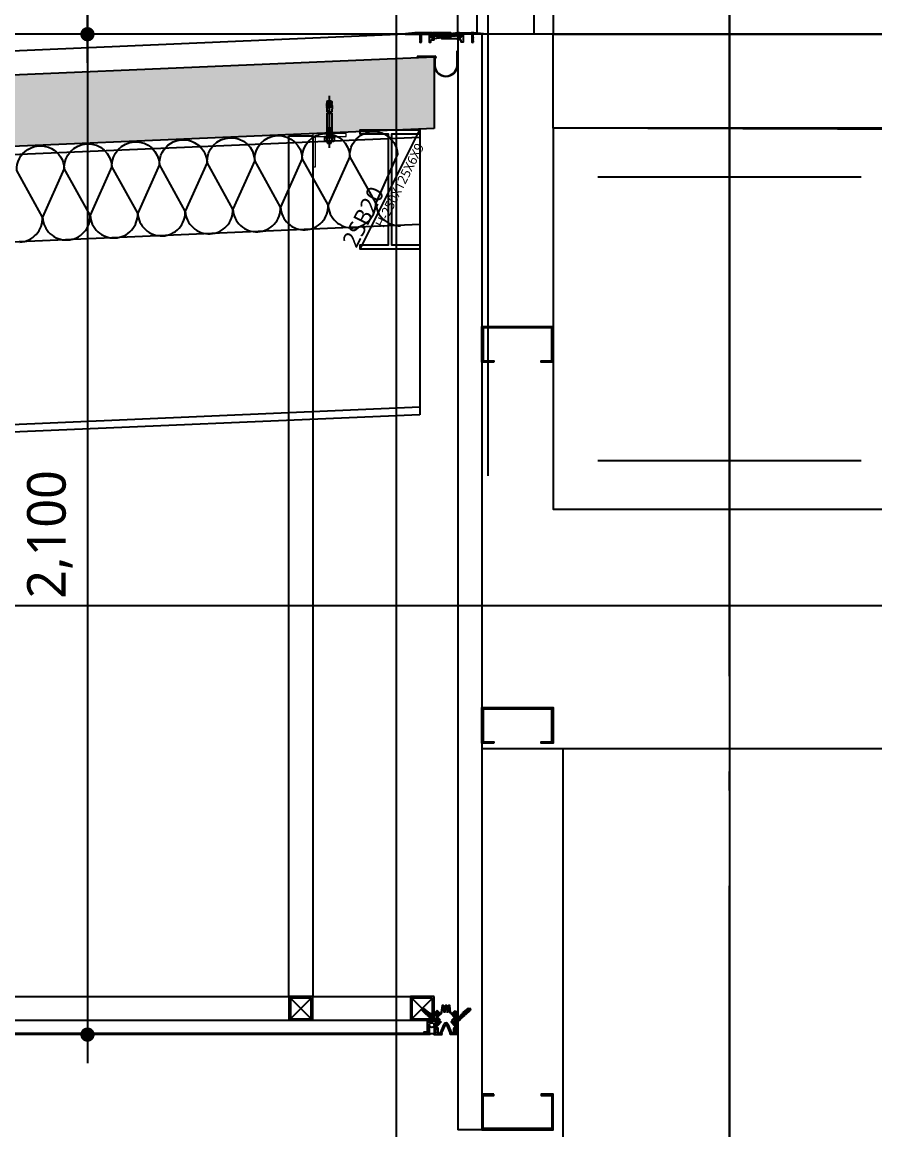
# Model space of a CAD drawing. Header units: millimetres. Extents: x 0 to 672800, y 0 to 118800.
# Drawn here: x 279965 to 281755, y 76395 to 78720 of the extents above; entities that cross this region are included whole.
import ezdxf
from ezdxf.enums import TextEntityAlignment as Align
from ezdxf.xclip import XClip

# ---------------------------------------------------------------- set-up
doc = ezdxf.new("R2010")
doc.units = ezdxf.units.MM
doc.header["$LTSCALE"] = 200
doc.header["$XCLIPFRAME"] = 0
doc.linetypes.add('CEN-GAUN', pattern=[32.2, 30, -1, 0.2, -1])
doc.linetypes.add('CENTER', pattern=[50.8, 31.75, -6.35, 6.35, -6.35])
doc.layers.get('DEFPOINTS').update_dxf_attribs({"color": 137})
for name, color, linetype in [('0-S-col', 4, 'Continuous'), ('09GIRDER', 2, 'Continuous'), ('0EJ', 7, 'Continuous'), ('A-1', 1, 'Continuous'), ('A-30', 30, 'Continuous'), ('A-8', 8, 'Continuous'), ('A-CON', 2, 'Continuous'), ('A-DOOR-SILL', 8, 'Continuous'), ('A-FLOR-STUD', 9, 'Continuous'), ('A-KERAION', 8, 'Continuous'), ('A-SCREW', 8, 'Continuous'), ('A_FIN_EXT', 6, 'Continuous'), ('A_ME_B&N', 6, 'Continuous'), ('A_ME_PI', 1, 'Continuous'), ('CEN', 1, 'CEN-GAUN'), ('DOOR', 6, 'Continuous'), ('ELE-6', 6, 'Continuous'), ('ELE-8', 8, 'Continuous'), ('HAT-253', 253, 'Continuous'), ('HAT-254', 254, 'Continuous'), ('HAT-INS', 252, 'Continuous'), ('S-253', 252, 'Continuous'), ('S-CON', 2, 'Continuous'), ('세트앙카 9.35 L75', 8, 'Continuous'), ('입면선', 9, 'Continuous'), ('중심선', 1, 'CENTER')]:
    doc.layers.add(name, color=color, linetype=linetype)
doc.layers.add('A-STL3', color=4, linetype='Continuous', lineweight=0)
doc.layers.add('check', color=61, linetype='Continuous', plot=False)
doc.styles.add('$0$스타일1', font='malgun.ttf')
doc.styles.add('스타일1', font='malgun.ttf')
doc.dimstyles.new('CJA', dxfattribs={"dimscale": 300, "dimtxt": 2.7, "dimasz": 1, "dimexe": 2, "dimexo": 3, "dimgap": 1, "dimtad": 1, "dimdec": 0, "dimzin": 1, "dimdsep": 46, "dimlunit": 6, "dimtxsty": '$0$스타일1', "dimblk": 'CJDOT', "dimcen": 0.09, "dimdle": 1, "dimclrd": 256, "dimclre": 256, "dimclrt": 3, "dimadec": 0, "dimazin": 0, "dimtfac": 1, "dimtdec": 0, "dimtix": 1, "dimtmove": 2, "dimatfit": 3, "dimldrblk": 'CJDOT', "dimfxl": 1, "dimtolj": 1, "dimtzin": 1, "dimarcsym": 0})

# ---------------------------------------------------------------- blocks, each defined once
blk = doc.blocks.new('*U327')
at = {"layer": 'HAT-INS'}
for points in [[(135.5, 0, 0.414214), (135.75, 0.25), (135.5, 0.75, -1), (136, 0.75), (135.75, 0.25, 0.414214), (136, 0)], [(136, 0, 0.414214), (136.25, 0.25), (136, 0.75, -1), (136.5, 0.75), (136.25, 0.25, 0.414214), (136.5, 0)], [(136.5, 0, 0.414214), (136.75, 0.25), (136.5, 0.75, -1), (137, 0.75), (136.75, 0.25, 0.414214), (137, 0)], [(137, 0, 0.414214), (137.25, 0.25), (137, 0.75, -1), (137.5, 0.75), (137.25, 0.25, 0.414214), (137.5, 0)], [(137.5, 0, 0.414214), (137.75, 0.25), (137.5, 0.75, -1), (138, 0.75), (137.75, 0.25, 0.414214), (138, 0)], [(138, 0, 0.414214), (138.25, 0.25), (138, 0.75, -1), (138.5, 0.75), (138.25, 0.25, 0.414214), (138.5, 0)], [(138.5, 0, 0.414214), (138.75, 0.25), (138.5, 0.75, -1), (139, 0.75), (138.75, 0.25, 0.414214), (139, 0)], [(139, 0, 0.414214), (139.25, 0.25), (139, 0.75, -1), (139.5, 0.75), (139.25, 0.25, 0.414214), (139.5, 0)]]:
    blk.add_lwpolyline(points, format="xyb", dxfattribs=at)
blk = doc.blocks.new('xr-sec$0$xr-plan$0$feef')
at = {"color": 5, "linetype": 'Continuous'}
for p, q in [((13373, 19647.3), (13370.8, 19644.8)), ((13370.8, 19643.9), (13370.9, 19643.7)), ((13371.9, 19643.7), (13374.2, 19646.2)), ((13374, 19647.3), (13374.2, 19647.1))]:
    blk.add_line(p, q, dxfattribs=at)
at = {"color": 5}
for p, q in [((13372, 19651.2), (13371.9, 19651.1)), ((13379.3, 19643.6), (13372, 19651.2)), ((13375.5, 19645.6), (13378.1, 19643))]:
    blk.add_line(p, q, dxfattribs=at)
at = {"color": 5, "linetype": 'Continuous'}
blk.add_lwpolyline([(13371.9, 19651.1), (13370.8, 19650), (13372.3, 19648.6), (13371.3, 19647.5), (13370.4, 19647.5), (13370.4, 19646.6), (13369.4, 19646.5), (13369.4, 19642.4), (13373.5, 19642.5), (13373.5, 19643.5), (13374.5, 19643.5), (13374.5, 19644.5), (13375.5, 19645.6)], dxfattribs=at)
for centre, start, end in [((13371.3, 19644.3), 138.7927, 221.1696), ((13371.4, 19644.2), 221.1696, 317.0702), ((13373.5, 19646.8), 42.3844, 138.7927), ((13373.7, 19646.6), 317.0702, 42.3844)]:
    blk.add_arc(centre, 0.669, start, end, dxfattribs=at)
blk = doc.blocks.new('xr-sec$0$xr-plan$0$fejkofe')
at = {"color": 5, "linetype": 'Continuous'}
for p, q in [((13408.8, 19637.6), (13411.2, 19622.2)), ((13409.7, 19638), (13412.2, 19622.2)), ((13412.7, 19622.2), (13414.7, 19636.7)), ((13413.6, 19622.2), (13415.7, 19636.7)), ((13418.5, 19622.3), (13416.1, 19636.7)), ((13419.4, 19622.2), (13417.1, 19636.7)), ((13419.9, 19622.2), (13421.9, 19636.7)), ((13420.8, 19622.3), (13422.9, 19636.8)), ((13425.7, 19622.4), (13423.4, 19636.8)), ((13426.7, 19622.3), (13424.3, 19636.7)), ((13429.3, 19638.2), (13427.1, 19622.3)), ((13430.2, 19637.7), (13428.1, 19622.4))]:
    blk.add_line(p, q, dxfattribs=at)
for centre, radius, start, end in [((13415.9, 19636.5), 1.2, 90.6269, 171.8875), ((13415.9, 19636.7), 0.234, 90.9772, 171.8875), ((13415.9, 19636.5), 1.2, 9.1679, 90.4285), ((13415.9, 19636.7), 0.234, 9.1679, 90.0782), ((13423.1, 19636.6), 1.2, 90.6269, 171.8875), ((13423.1, 19636.8), 0.234, 90.9772, 171.8875), ((13423.1, 19636.6), 1.2, 9.1679, 90.4285), ((13423.1, 19636.8), 0.234, 9.1679, 90.0782), ((13412.4, 19622.4), 1.2, 188.8671, 351.8875), ((13412.4, 19622.2), 0.234, 188.8671, 351.8875), ((13419.7, 19622.5), 1.2, 188.8671, 351.8875), ((13419.7, 19622.3), 0.234, 188.8671, 351.8875), ((13426.9, 19622.5), 1.2, 189.1679, 352.1883), ((13426.9, 19622.3), 0.234, 189.1679, 352.1883)]:
    blk.add_arc(centre, radius, start, end, dxfattribs=at)
blk = doc.blocks.new('xr-sec$0$xr-plan$0$SSSS')
at = {"color": 5}
for p, q in [((9234.1, 17007.6), (9233.4, 17008.4)), ((9234.1, 17007.6), (9234.7, 17006.4)), ((9234.7, 17009), (9235.4, 17008.2)), ((9235.4, 17008.2), (9235.5, 17006.8)), ((9253.6, 17008.4), (9253.2, 17007)), ((9254.4, 17009.2), (9253.6, 17008.4)), ((9254.9, 17007.8), (9254, 17006.6)), ((9255.6, 17008.5), (9254.9, 17007.8))]:
    blk.add_line(p, q, dxfattribs=at)
for name, p, xscale, yscale, zscale in [('xr-sec$0$xr-plan$0$feef', (-4111.2, -2585.5), 0.9974999999999454, 0.9974999999999454, 0.9974999999999454), ('xr-sec$0$xr-plan$0$fejkofe', (-2899.4, -764.2), 0.904931999999917, 0.904931999999917, 0.904931999999917)]:
    blk.add_blockref(name, p, dxfattribs=dict(at, xscale=xscale, yscale=yscale, zscale=zscale))
at = {"color": 5, "xscale": -0.9974999999999454, "yscale": 0.9974999999999454, "zscale": 0.9974999999999454, "rotation": 359.9999999999844}
blk.add_blockref('xr-sec$0$xr-plan$0$feef', (22600.3, -2585.3), dxfattribs=at)
blk = doc.blocks.new('xr-sec$0$xr-plan$0$sf al50')
at = {"color": 4, "linetype": 'Continuous'}
for p, q in [((13507.8, 20124.8), (13507.8, 20123.3)), ((13510.1, 20124.8), (13507.8, 20124.8)), ((13507.8, 20123.3), (13508.5, 20123.3)), ((13508.5, 20123.3), (13508.5, 20119.5)), ((13508.5, 20119.5), (13508.9, 20119.1)), ((13508.9, 20119.1), (13508.5, 20118.7)), ((13508.5, 20118.7), (13508.5, 20115.7)), ((13510.6, 20122.8), (13510.1, 20124.8)), ((13510.1, 20122.8), (13510.6, 20122.8)), ((13510.1, 20115.7), (13510.1, 20122.8)), ((13514.7, 20124.8), (13514.2, 20122.8)), ((13514.2, 20122.8), (13514.7, 20122.8)), ((13517, 20124.8), (13514.7, 20124.8)), ((13514.7, 20122.8), (13514.7, 20115.7)), ((13516.3, 20123.3), (13517, 20123.3)), ((13516.3, 20108.9), (13516.3, 20123.3)), ((13517, 20123.3), (13517, 20124.8)), ((13508.7, 20102.5), (13503.9, 20097.7)), ((13503.9, 20097.7), (13510.8, 20090.9)), ((13506.7, 20098.3), (13514, 20105.7)), ((13512.5, 20091.4), (13506.7, 20097.2)), ((13509.3, 20102.5), (13508.7, 20102.5)), ((13514.5, 20108.3), (13509.3, 20103.1)), ((13509.3, 20103.1), (13509.3, 20102.5)), ((13510.8, 20090.9), (13509.5, 20089.6)), ((13512.4, 20111.8), (13513.9, 20111.8)), ((13514.7, 20111), (13514.7, 20108.9)), ((13515.2, 20105.7), (13517, 20105.7)), ((13517, 20108.9), (13516.3, 20108.9)), ((13517, 20105.7), (13517, 20108.9)), ((13505, 20085.1), (13503.9, 20084)), ((13503.9, 20084), (13510.9, 20077)), ((13506.7, 20084.5), (13506.1, 20085.1)), ((13506.7, 20083.4), (13506.7, 20084.5)), ((13507.8, 20083.4), (13506.7, 20083.4)), ((13507.8, 20082.3), (13507.8, 20083.4)), ((13510.9, 20079.2), (13507.8, 20082.3)), ((13509.5, 20088.5), (13510.1, 20087.9)), ((13510.1, 20087.9), (13511.2, 20087.9)), ((13515.4, 20083.7), (13510.9, 20079.2)), ((13510.9, 20077), (13515.8, 20081.9)), ((13511.2, 20087.9), (13511.2, 20086.8)), ((13511.2, 20086.8), (13512.3, 20086.8)), ((13512.3, 20090.1), (13512.5, 20090.3)), ((13512.3, 20086.8), (13515.4, 20083.7))]:
    blk.add_line(p, q, dxfattribs=at)
at = {"color": 4}
for p, q in [((13517, 20084.4), (13512.3, 20089)), ((13517, 20082.1), (13516.4, 20082.1)), ((13517, 20084.4), (13517, 20082.1))]:
    blk.add_line(p, q, dxfattribs=at)
at = {"color": 4, "linetype": 'Continuous'}
for centre, radius, start, end in [((13512.4, 20115.7), 3.91, 180, 270), ((13512.4, 20115.7), 2.33, 180, 360), ((13507.2, 20097.7), 0.79, 135, 225), ((13511.9, 20090.9), 0.79, 315, 45), ((13513.9, 20111), 0.79, 360, 90), ((13514.6, 20105.1), 0.79, 45.1423, 135), ((13513.9, 20108.9), 0.79, 315, 360), ((13505.6, 20084.5), 0.79, 45, 135), ((13510.1, 20089), 0.79, 135, 225), ((13512.9, 20089.6), 0.79, 135, 225), ((13516.4, 20081.3), 0.79, 90, 135)]:
    blk.add_arc(centre, radius, start, end, dxfattribs=at)
blk = doc.blocks.new('xr-sec$0$xr-plan$0$SADFE')
at = {"color": 6}
for p, q in [((9613.1, 14992.4), (9613.8, 15006.7)), ((9613.1, 14992.4), (9613.8, 15006.7)), ((9613.8, 15006.7), (9616.8, 15008.7)), ((9613.8, 15006.7), (9616.8, 15008.7)), ((9619.8, 15006.7), (9613.8, 15006.7)), ((9619.8, 15006.7), (9613.8, 15006.7)), ((9614.2, 14995), (9616.8, 15001.7)), ((9614.2, 14995), (9616.8, 15001.7)), ((9616.8, 15009.7), (9616.8, 14958.7)), ((9616.8, 15008.7), (9619.8, 15006.7)), ((9616.8, 15008.7), (9619.8, 15006.7)), ((9616.8, 15001.7), (9619.4, 14995)), ((9616.8, 15001.7), (9619.4, 14995)), ((9620.4, 14992.4), (9619.8, 15006.7)), ((9620.4, 14992.4), (9619.8, 15006.7)), ((9613.9, 14992.4), (9613.1, 14992.4)), ((9613.9, 14992.4), (9613.1, 14992.4)), ((9613.1, 14990.4), (9614.1, 14990.5)), ((9613.1, 14990.4), (9614.1, 14990.5)), ((9613.1, 14988.4), (9613.1, 14990.4)), ((9613.1, 14988.4), (9613.1, 14990.4)), ((9614.2, 14988.4), (9613.1, 14988.4)), ((9614.2, 14988.4), (9613.1, 14988.4)), ((9614.2, 14988.4), (9613.1, 14988.4)), ((9614.2, 14988.4), (9613.1, 14988.4)), ((9613.5, 14986.4), (9614.3, 14986.5)), ((9613.5, 14986.4), (9614.3, 14986.5)), ((9613.5, 14984.4), (9613.5, 14986.4)), ((9613.5, 14984.4), (9613.5, 14986.4)), ((9614.5, 14984.4), (9613.5, 14984.4)), ((9614.5, 14984.4), (9613.5, 14984.4)), ((9613.8, 14982.4), (9614.6, 14982.6)), ((9613.8, 14982.4), (9614.6, 14982.6)), ((9613.8, 14980.4), (9613.8, 14982.4)), ((9613.8, 14980.4), (9613.8, 14982.4)), ((9614.7, 14980.4), (9613.8, 14980.4)), ((9614.7, 14980.4), (9613.8, 14980.4)), ((9614.7, 14980.4), (9613.8, 14980.4)), ((9614.7, 14980.4), (9613.8, 14980.4)), ((9614.7, 14980.4), (9613.8, 14980.4)), ((9614.7, 14980.4), (9613.8, 14980.4)), ((9613.8, 14979), (9614.8, 14979.3)), ((9613.8, 14979), (9614.8, 14979.3)), ((9613.8, 14979), (9613.8, 14963.4)), ((9613.8, 14979), (9613.8, 14963.4)), ((9614.1, 14990.5), (9613.9, 14992.4)), ((9614.1, 14990.5), (9613.9, 14992.4)), ((9615.8, 14995), (9614.2, 14995)), ((9615.8, 14995), (9614.2, 14995)), ((9614.3, 14986.5), (9614.2, 14988.4)), ((9614.3, 14986.5), (9614.2, 14988.4)), ((9614.6, 14982.6), (9614.5, 14984.4)), ((9614.6, 14982.6), (9614.5, 14984.4)), ((9614.8, 14979.3), (9614.7, 14980.4)), ((9614.8, 14979.3), (9614.7, 14980.4)), ((9616.8, 14979), (9615.8, 14995)), ((9616.8, 14979), (9615.8, 14995)), ((9616.8, 14979), (9617.8, 14995)), ((9616.8, 14979), (9617.8, 14995)), ((9619.4, 14995), (9617.8, 14995)), ((9619.4, 14995), (9617.8, 14995)), ((9618.8, 14979.3), (9618.9, 14980.4)), ((9618.8, 14979.3), (9618.9, 14980.4)), ((9619.8, 14979), (9618.8, 14979.3)), ((9619.8, 14979), (9618.8, 14979.3)), ((9618.9, 14980.4), (9619.8, 14980.4)), ((9618.9, 14980.4), (9619.8, 14980.4)), ((9618.9, 14980.4), (9619.8, 14980.4)), ((9618.9, 14980.4), (9619.8, 14980.4)), ((9618.9, 14980.4), (9619.8, 14980.4)), ((9618.9, 14980.4), (9619.8, 14980.4)), ((9619, 14982.6), (9619.1, 14984.4)), ((9619, 14982.6), (9619.1, 14984.4)), ((9619.8, 14982.4), (9619, 14982.6)), ((9619.8, 14982.4), (9619, 14982.6)), ((9619.1, 14984.4), (9620.1, 14984.4)), ((9619.1, 14984.4), (9620.1, 14984.4)), ((9619.3, 14986.5), (9619.4, 14988.4)), ((9619.3, 14986.5), (9619.4, 14988.4)), ((9620.1, 14986.4), (9619.3, 14986.5)), ((9620.1, 14986.4), (9619.3, 14986.5)), ((9619.4, 14988.4), (9620.5, 14988.4)), ((9619.4, 14988.4), (9620.5, 14988.4)), ((9619.4, 14988.4), (9620.5, 14988.4)), ((9619.4, 14988.4), (9620.5, 14988.4)), ((9619.5, 14990.5), (9619.6, 14992.4)), ((9619.5, 14990.5), (9619.6, 14992.4)), ((9620.5, 14990.4), (9619.5, 14990.5)), ((9620.5, 14990.4), (9619.5, 14990.5)), ((9619.6, 14992.4), (9620.4, 14992.4)), ((9619.6, 14992.4), (9620.4, 14992.4)), ((9619.8, 14980.4), (9619.8, 14982.4)), ((9619.8, 14980.4), (9619.8, 14982.4)), ((9619.8, 14979), (9619.8, 14963.4)), ((9619.8, 14979), (9619.8, 14963.4)), ((9620.1, 14984.4), (9620.1, 14986.4)), ((9620.1, 14984.4), (9620.1, 14986.4)), ((9620.5, 14988.4), (9620.5, 14990.4)), ((9620.5, 14988.4), (9620.5, 14990.4)), ((9614.1, 14962.6), (9611.4, 14960.6)), ((9611.7, 14960.6), (9616.3, 14960.6)), ((9611.7, 14959.9), (9621.9, 14959.9)), ((9619.8, 14963.9), (9613.8, 14963.9)), ((9619.8, 14963.4), (9613.8, 14963.4)), ((9616.3, 14962.4), (9617.3, 14962.4)), ((9616.3, 14962.4), (9616.3, 14959.9)), ((9617.3, 14962.4), (9617.3, 14959.9)), ((9617.3, 14960.6), (9621.9, 14960.6)), ((9619.5, 14962.6), (9622.1, 14960.6))]:
    blk.add_line(p, q, dxfattribs=at)
for centre, radius, start, end in [((9611.7, 14960.3), 0.373, 90, 270), ((9613.5, 14963.4), 1, 307.8008, 0), ((9620.1, 14963.4), 1, 180, 232.1992), ((9621.9, 14960.3), 0.373, 270, 90)]:
    blk.add_arc(centre, radius, start, end, dxfattribs=at)
blk = doc.blocks.new('EXP-J2')
at = {"color": 4}
for p, q in [((-50, 3.1), (-50, 0)), ((-46.8, 3.1), (-50, 3.1)), ((-47.7, 11.5), (-45.4, 13.5)), ((-47.7, 10.6), (-47.7, 11.5)), ((-46.8, 10.6), (-47.7, 10.6)), ((-47.7, 8.6), (-46.8, 9.6)), ((-47.7, 7.8), (-47.7, 8.6)), ((-46.8, 7.8), (-47.7, 7.8)), ((-47.7, 5.8), (-46.8, 6.7)), ((-47.7, 4.9), (-47.7, 5.8)), ((-46.8, 4.9), (-47.7, 4.9)), ((-46.8, 9.6), (-46.8, 10.6)), ((-46.8, 6.7), (-46.8, 7.8)), ((-46.8, 3.1), (-46.8, 4.9)), ((-45.4, 13.5), (-43.2, 11.5)), ((-43.2, 10.6), (-44.1, 10.6)), ((-44.1, 10.6), (-44.1, 9.6)), ((-44.1, 9.6), (-43.2, 8.6)), ((-43.2, 7.8), (-44.1, 7.8)), ((-44.1, 7.8), (-44.1, 6.7)), ((-44.1, 6.7), (-43.2, 5.8)), ((-43.2, 4.9), (-44.1, 4.9)), ((-44.1, 4.9), (-44.1, 3.1)), ((-44.1, 3.1), (-40.9, 3.1)), ((-43.2, 11.5), (-43.2, 10.6)), ((-43.2, 8.6), (-43.2, 7.8)), ((-43.2, 5.8), (-43.2, 4.9)), ((-43, 3.1), (-38.2, 3.1)), ((-37, 3.9), (-29.3, 21.8)), ((-34.4, 2), (-26.4, 20.6)), ((-34.4, 2), (-33.3, 2)), ((-33.3, 0), (-33.3, 2)), ((-15.6, 2), (-23.6, 20.6)), ((-13, 3.9), (-20.7, 21.8)), ((-16.7, 0), (-16.7, 2)), ((-15.6, 2), (-16.7, 2)), ((-7, 3.1), (-11.8, 3.1)), ((-11.8, 3), (-11.7, 3.1)), ((-5.9, 3.1), (-9.1, 3.1)), ((-6.8, 11.5), (-4.5, 13.5)), ((-6.8, 10.6), (-6.8, 11.5)), ((-5.9, 10.6), (-6.8, 10.6)), ((-6.8, 8.6), (-5.9, 9.6)), ((-6.8, 7.8), (-6.8, 8.6)), ((-5.9, 7.8), (-6.8, 7.8)), ((-6.8, 5.8), (-5.9, 6.7)), ((-6.8, 4.9), (-6.8, 5.8)), ((-5.9, 4.9), (-6.8, 4.9)), ((-5.9, 9.6), (-5.9, 10.6)), ((-5.9, 6.7), (-5.9, 7.8)), ((-5.9, 3.1), (-5.9, 4.9)), ((-4.5, 13.5), (-2.3, 11.5)), ((-2.3, 10.6), (-3.2, 10.6)), ((-3.2, 10.6), (-3.2, 9.6)), ((-3.2, 9.6), (-2.3, 8.6)), ((-2.3, 7.8), (-3.2, 7.8)), ((-3.2, 7.8), (-3.2, 6.7)), ((-3.2, 6.7), (-2.3, 5.8)), ((-2.3, 4.9), (-3.2, 4.9)), ((-3.2, 4.9), (-3.2, 3.1)), ((0, 3.1), (-3.2, 3.1)), ((-2.3, 11.5), (-2.3, 10.6)), ((-2.3, 8.6), (-2.3, 7.8)), ((-2.3, 5.8), (-2.3, 4.9)), ((0, 3.1), (0, 0)), ((-50, 0), (-33.3, 0)), ((0, 0), (-16.7, 0))]:
    blk.add_line(p, q, dxfattribs=at)
for centre, radius, start, end in [((-25, 20), 4.63, 90, 156.7357), ((-25, 20), 4.63, 23.2643, 90), ((-37.3, 3.1), 0.862, 180, 66.7357), ((-25, 20), 1.53, 90, 156.6727), ((-25, 20), 1.53, 23.3273, 90), ((-12.7, 3.1), 0.862, 113.2643, 0)]:
    blk.add_arc(centre, radius, start, end, dxfattribs=at)
at = {"color": 1, "extrusion": (0, 0, -1), "zscale": -1, "rotation": 311.9843744781616}
blk.add_blockref('xr-sec$0$xr-plan$0$SADFE', (-17513.7, -2836.5), dxfattribs=at)
at = {"color": 4, "rotation": 180}
blk.add_blockref('xr-sec$0$xr-plan$0$sf al50', (13467, 20127.9), dxfattribs=at)
at = {"color": 5, "extrusion": (0, 0, -1), "zscale": -1, "rotation": 180}
blk.add_blockref('xr-sec$0$xr-plan$0$SSSS', (9269.5, 17053.5), dxfattribs=at)
at = {"color": 1, "rotation": 311.9843744781016}
blk.add_blockref('xr-sec$0$xr-plan$0$SADFE', (-17563.9, -2836.5), dxfattribs=at)
at = {"color": 4, "extrusion": (0, 0, -1), "zscale": -1, "rotation": 180}
blk.add_blockref('xr-sec$0$xr-plan$0$sf al50', (13517, 20127.9), dxfattribs=at)
blk = doc.blocks.new('I-Center Section')
at = {"layer": '0-S-col', "color": 252, "ltscale": 20}
for p, q in [((-276.474, 10700.81), (276.474, 10700.81)), ((0, 10105.218), (0, 10700.81)), ((-276.474, 10105.218), (276.474, 10105.218))]:
    blk.add_line(p, q, dxfattribs=at)
at = {"layer": 'ELE-6', "color": 252}
for p, q in [((-570, 11000), (-570, 8700)), ((-520, 11000), (-520, 8700)), ((-520, 8700), (-570, 8700)), ((-425, 8700), (-570, 8700))]:
    blk.add_line(p, q, dxfattribs=at)
at = {"layer": 'S-CON', "color": 252}
blk.add_lwpolyline([(425, 10800), (-370, 10803.014), (-370, 11000), (425, 11000)], dxfattribs=at)
at = {"layer": '입면선', "color": 252, "ltscale": 20}
blk.add_line((59575, 9500), (-520, 9500), dxfattribs=at)
at = {"layer": '입면선', "color": 252, "ltscale": 200}
blk.add_line((-350, 9500), (-350, 7200), dxfattribs=at)
at = {"layer": '입면선', "color": 252, "ltscale": 20}
blk.add_lwpolyline([(425, 10803.014), (-370, 10803.014), (-370, 10003.014), (425, 10003.014)], close=True, dxfattribs=at)
at = {"layer": '입면선', "color": 252, "ltscale": 200}
for points in [[(-494.502, 10311.469), (-520, 10311.469), (-520, 10386.469), (-370, 10386.469), (-370, 10311.469), (-395.498, 10311.469), (-395.498, 10314.469), (-373, 10314.469), (-373, 10383.469), (-517, 10383.469), (-517, 10314.469), (-494.502, 10314.469)], [(-494.502, 9511.469), (-520, 9511.469), (-520, 9586.469), (-370, 9586.469), (-370, 9511.469), (-395.498, 9511.469), (-395.498, 9514.469), (-373, 9514.469), (-373, 9583.469), (-517, 9583.469), (-517, 9514.469), (-494.502, 9514.469)], [(-494.502, 8775), (-520, 8775), (-520, 8700), (-370, 8700), (-370, 8775), (-395.498, 8775), (-395.498, 8772), (-373, 8772), (-373, 8703), (-517, 8703), (-517, 8772), (-494.502, 8772)]]:
    blk.add_lwpolyline(points, close=True, dxfattribs=at)
at = {"layer": '중심선', "color": 252, "ltscale": 50}
for p, q in [((0, 22697.902), (0, -6005.858)), ((65952.118, 11000), (-4344.024, 11000))]:
    blk.add_line(p, q, dxfattribs=at)
blk = doc.blocks.new('CJDOT')
blk.add_line((-2, 0), (2, 0))
at = {"const_width": 0.5}
blk.add_lwpolyline([(-0.25, 0, 1), (0.25, 0, 1)], format="xyb", close=True, dxfattribs=at)
blk = doc.blocks.new('*D227')
at = {"layer": 'check', "lineweight": -2, "transparency": 16777216}
for p, q in [((280144.3, 81094.9), (280042.3, 81094.9)), ((280102.3, 78724.9), (280102.3, 81064.9)), ((280211, 78694.9), (280042.3, 78694.9))]:
    blk.add_line(p, q, dxfattribs=at)
at = {"layer": 'DEFPOINTS', "color": 0, "transparency": 16777216}
for p in [(280102.3, 81094.9), (280234.3, 81094.9), (280301, 78694.9)]:
    blk.add_point(p, dxfattribs=at)
at = {"layer": 'check', "lineweight": -2, "transparency": 16777216, "xscale": 30, "yscale": 30, "zscale": 30}
for p, rotation in [((280102.3, 81094.9), 90), ((280102.3, 78694.9), 270)]:
    blk.add_blockref('CJDOT', p, dxfattribs=dict(at, rotation=rotation))
at = {"layer": 'check', "transparency": 16777216, "insert": (280023.6, 79894.9), "char_height": 81, "attachment_point": 5, "rotation": 90, "style": '$0$스타일1'}
blk.add_mtext('\\A1;2,400', dxfattribs=at)
blk = doc.blocks.new('M10 ANCHOR')
at = {"layer": 'A_ME_B&N', "color": 8}
for p, q in [((7.1, 25.8), (7.6, 26.3)), ((7.1, 25.8), (7.1, 19.4)), ((7.6, 18.9), (7.6, 26.3)), ((7.6, 26.3), (9.7, 26.3)), ((11.1, 27.6), (9.7, 26.2)), ((9.7, 26.2), (9.7, 18.9)), ((10.2, 26.6), (12.1, 26.6)), ((11.1, 27.6), (11.1, 17.6)), ((12.1, 27.6), (11.1, 27.6)), ((12.1, 31.1), (12.9, 32.4)), ((12.1, 14.1), (12.1, 31.1)), ((19.4, 32.4), (12.9, 32.4)), ((19.4, 27.5), (12.9, 27.5)), ((20.1, 31.1), (19.4, 32.4)), ((20.1, 12.1), (20.1, 33.1)), ((22.1, 33.1), (20.1, 33.1)), ((22.1, 12.1), (22.1, 33.1)), ((70.9, 27.6), (22.1, 27.6)), ((22.1, 26.6), (37.1, 26.6)), ((37.1, 27.6), (37.1, 17.6)), ((39.1, 27.6), (39.1, 17.6)), ((70.9, 27.6), (70.9, 17.6)), ((70.9, 18.6), (70.9, 26.5)), ((73.7, 26.2), (71.3, 26.2)), ((85.8, 28.2), (73.7, 27.5)), ((73.7, 21.3), (73.7, 27.5)), ((85.3, 25.8), (82.6, 25.7)), ((84, 24.3), (83.9, 27)), ((88.1, 23.7), (88, 27)), ((90.1, 27.4), (91.2, 27.6)), ((91.2, 27.6), (91.2, 17.6)), ((95.6, 27.6), (91.2, 27.6)), ((95.6, 17.6), (95.6, 27.6)), ((97.1, 26.1), (95.6, 27.6)), ((97.1, 19.1), (97.1, 26.1)), ((-2.1, 22.6), (107.2, 22.6)), ((7.6, 18.9), (7.1, 19.4)), ((7.6, 18.9), (9.7, 18.9)), ((11.1, 17.6), (9.7, 18.9)), ((10.2, 18.5), (12.1, 18.5)), ((12.1, 17.6), (11.1, 17.6)), ((12.1, 14.1), (12.9, 12.7)), ((19.4, 17.6), (12.9, 17.6)), ((19.4, 12.7), (12.9, 12.7)), ((20.1, 14.1), (19.4, 12.7)), ((22.1, 12.1), (20.1, 12.1)), ((22.1, 18.5), (37.1, 18.5)), ((70.9, 17.6), (22.1, 17.6)), ((39.1, 17.6), (39.1, 17.6)), ((73.7, 19), (71.3, 19)), ((75.4, 21.4), (73.7, 21.3)), ((75.4, 20.1), (73.7, 20.2)), ((73.7, 20.2), (73.7, 17.5)), ((82.7, 17.1), (73.7, 17.5)), ((82.8, 17), (82.9, 16.7)), ((86.7, 19.6), (82.9, 19.8)), ((84.8, 16.9), (82.9, 16.7)), ((86.9, 21.9), (83.1, 21.7)), ((83.9, 18), (83.8, 16.3)), ((87.8, 16.9), (84.9, 17)), ((87.9, 17.6), (87.8, 16.9)), ((87.8, 16.9), (87.9, 16.3)), ((87.9, 17.6), (87.9, 16.3)), ((88.8, 16.8), (87.9, 16.3)), ((90.9, 16.7), (88.8, 16.8)), ((90.9, 17.6), (91.2, 17.6)), ((91, 17.5), (90.9, 16.7)), ((95.6, 17.6), (91.2, 17.6)), ((95.6, 17.6), (97.1, 19.1))]:
    blk.add_line(p, q, dxfattribs=at)
blk.add_lwpolyline([(83, 25.7), (83.8, 24.9), (84.7, 25.3), (84.8, 26), (84.2, 26.5), (83.4, 26.4)], close=True, dxfattribs=at)
for points in [[(91.1, 25.2), (90.8, 23.8), (90, 22.9), (88.6, 22.4), (87.7, 22.1), (86.9, 21.9)], [(88.9, 27.9), (89.8, 27.6), (90.5, 27), (91, 26.1), (91.1, 25.2)], [(91, 17.5), (90.2, 18.4), (89, 18.9), (87.8, 19.3), (86.7, 19.6)]]:
    blk.add_lwpolyline(points, dxfattribs=at)
for centre, radius, start, end in [((16.5, 29.9), 4.34, 145.5615, 214.4385), ((28.3, 22.6), 16.2, 162.383, 197.617), ((15.8, 29.9), 4.34, 325.5615, 34.4385), ((3.9, 22.6), 16.2, 342.383, 17.617), ((71.3, 26.5), 0.383, 180, 270), ((86.5, 15.7), 12.5, 78.7007, 93), ((98.4, 25.9), 10.5, 173.798, 192.202), ((86.9, 25.3), 2.05, 308.033, 57.967), ((16.5, 15.2), 4.34, 145.5615, 214.4385), ((15.8, 15.2), 4.34, 325.5615, 34.4385), ((71.3, 18.6), 0.383, 90, 180), ((75.3, 20.8), 0.618, 278.5979, 81.402), ((83.2, 20.7), 0.945, 96.1253, 252.1482), ((82.7, 17), 0.126, 7.3502, 87.3502), ((83.5, 10.8), 6.36, 78.4927, 96.2076), ((84.9, 16.9), 0.126, 87.3502, 154.0901), ((84.9, 13.6), 5.03, 40.2631, 53.3507)]:
    blk.add_arc(centre, radius, start, end, dxfattribs=at)
blk = doc.blocks.new('A-4-16')
at = {"layer": 'A-SCREW'}
for p, q in [((-1.5, -0.5), (-1.5, 0)), ((0, 5), (0, -17.6)), ((1.5, 0), (1.5, -1.1)), ((0.1, -0.4), (-2, -0.7)), ((-2, -0.7), (-1.5, -0.5)), ((-2, -0.8), (-1.5, -1)), ((2, -1.3), (-2, -2)), ((-2, -1.9), (-1.5, -1.7)), ((-2, -2), (-1.5, -2.2)), ((2, -2.6), (-2, -3.2)), ((-2, -3.2), (-1.5, -3)), ((-2, -3.3), (-1.5, -3.5)), ((2, -3.8), (-2, -4.4)), ((-2, -4.4), (-1.5, -4.2)), ((-2, -4.5), (-1.5, -4.7)), ((2, -5), (-2, -5.7)), ((-2, -5.6), (-1.5, -5.4)), ((-2, -5.7), (-1.5, -5.9)), ((2, -6.3), (-2, -6.9)), ((-2, -6.9), (-1.5, -6.7)), ((-2, -7), (-1.5, -7.2)), ((2, -7.5), (-2, -8.1)), ((-2, -8.1), (-1.5, -7.9)), ((-2, -8.2), (-1.5, -8.4)), ((2, -8.7), (-2, -9.4)), ((-2, -9.3), (-1.5, -9.1)), ((-2, -9.4), (-1.5, -9.6)), ((2, -10), (-2, -10.6)), ((-2, -10.6), (-1.5, -10.4)), ((-2, -10.7), (-1.5, -10.9)), ((0.1, -0.5), (-1.9, -0.8)), ((2, -1.4), (-1.9, -2.1)), ((2, -2.7), (-1.9, -3.3)), ((2, -3.9), (-1.9, -4.5)), ((2, -5.1), (-1.9, -5.8)), ((2, -6.4), (-1.9, -7)), ((2, -7.6), (-1.9, -8.2)), ((2, -8.8), (-1.9, -9.5)), ((2, -10.1), (-1.9, -10.7)), ((0.1, -0.4), (-1.5, -0.5)), ((0.1, -0.5), (-1.5, -1)), ((-1.5, -1), (-1.5, -1.7)), ((1.5, -1.1), (-1.5, -1.7)), ((1.5, -1.6), (-1.5, -2.2)), ((-1.5, -2.2), (-1.5, -3)), ((1.5, -2.4), (-1.5, -3)), ((1.5, -2.9), (-1.5, -3.5)), ((-1.5, -3.5), (-1.5, -4.2)), ((1.5, -3.6), (-1.5, -4.2)), ((1.5, -4.1), (-1.5, -4.7)), ((-1.5, -4.7), (-1.5, -5.4)), ((1.5, -4.8), (-1.5, -5.4)), ((1.5, -5.3), (-1.5, -5.9)), ((-1.5, -5.9), (-1.5, -6.7)), ((1.5, -6.1), (-1.5, -6.7)), ((1.5, -6.6), (-1.5, -7.2)), ((-1.5, -7.2), (-1.5, -7.9)), ((1.5, -7.3), (-1.5, -7.9)), ((1.5, -7.8), (-1.5, -8.4)), ((-1.5, -8.4), (-1.5, -9.1)), ((1.5, -8.5), (-1.5, -9.1)), ((1.5, -9), (-1.5, -9.6)), ((-1.5, -9.6), (-1.5, -10.4)), ((1.5, -9.8), (-1.5, -10.4)), ((1.5, -10.3), (-1.5, -10.9)), ((-1.5, -10.8), (-1.5, -12.5)), ((1.5, -11), (-1.5, -11.6)), ((2, -11.2), (-1.5, -11.8)), ((-1.5, -11.8), (0, -11.8)), ((-1.5, -12.5), (-0.4, -14.8)), ((2, -11.3), (-1.3, -11.8)), ((1.5, -11.5), (0, -11.8)), ((1.5, -12.5), (0.4, -14.8)), ((2, -1.3), (1.5, -1.1)), ((2, -1.4), (1.5, -1.6)), ((1.5, -1.6), (1.5, -2.4)), ((2, -2.6), (1.5, -2.4)), ((2, -2.7), (1.5, -2.9)), ((1.5, -2.9), (1.5, -3.6)), ((2, -3.8), (1.5, -3.6)), ((2, -3.9), (1.5, -4.1)), ((1.5, -4.1), (1.5, -4.8)), ((2, -5), (1.5, -4.8)), ((2, -5.1), (1.5, -5.3)), ((1.5, -5.3), (1.5, -6.1)), ((2, -6.3), (1.5, -6.1)), ((2, -6.4), (1.5, -6.6)), ((1.5, -6.6), (1.5, -7.3)), ((2, -7.5), (1.5, -7.3)), ((2, -7.6), (1.5, -7.8)), ((1.5, -7.8), (1.5, -8.5)), ((2, -8.7), (1.5, -8.5)), ((2, -8.8), (1.5, -9)), ((1.5, -9), (1.5, -9.8)), ((2, -10), (1.5, -9.8)), ((2, -10.1), (1.5, -10.3)), ((1.5, -10.3), (1.5, -11)), ((2, -11.2), (1.5, -11)), ((2, -11.3), (1.5, -11.5)), ((1.5, -11.5), (1.5, -12.5))]:
    blk.add_line(p, q, dxfattribs=at)
for points in [[(-2.5, 2.2, 0.336479), (-3.5, 1), (-3.5, 0), (3.5, 0), (3.5, 1)], [(2.5, 2.2, 0.138717), (-2.5, 2.2)]]:
    blk.add_lwpolyline(points, format="xyb", dxfattribs=at)
blk.add_lwpolyline([(-2.5, 2.2), (-2.3, 2), (-2.1, 2), (-1.8, 1.9), (-1.5, 2), (-1.3, 2), (-1, 2.1), (-0.8, 2.1), (-0.7, 2.1), (-0.6, 2.1), (-0.5, 2), (-0.5, 1.8), (-0.5, 1.6), (-0.5, 1.4), (-0.5, 1.2), (-0.5, 1), (-0.5, 0.8), (-0.4, 0.7), (-0.3, 0.6), (-0.1, 0.6), (0, 0.5), (0.1, 0.6), (0.3, 0.6), (0.4, 0.7), (0.5, 0.8), (0.5, 1), (0.5, 1.2), (0.5, 1.4), (0.5, 1.6), (0.5, 1.8), (0.5, 2), (0.6, 2.1), (0.7, 2.1), (0.8, 2.1), (1, 2.1), (1.3, 2), (1.5, 2), (1.8, 1.9), (2.1, 2), (2.3, 2), (2.5, 2.2)], dxfattribs=at)
for centre, radius, start, end in [((2.2, 1), 1.3, 0.0233, 74.4114), ((-1.9, -0.8), 0.0925, 139.8661, 209.9246), ((-1.9, -2), 0.0925, 139.8661, 209.9246), ((-1.9, -3.2), 0.0925, 139.8661, 209.9246), ((-1.9, -4.5), 0.0925, 139.8661, 209.9246), ((-1.9, -5.7), 0.0925, 139.8661, 209.9246), ((-1.9, -6.9), 0.0925, 139.8661, 209.9246), ((-1.9, -8.2), 0.0925, 139.8661, 209.9246), ((-1.9, -9.4), 0.0925, 139.8661, 209.9246), ((-1.9, -10.6), 0.0925, 139.8661, 209.9246), ((0, -14.5), 0.46, 215.1627, 324.8373), ((0, -0.5), 0.0602, 310.7271, 69.3149), ((1.9, -1.4), 0.0925, 319.8661, 29.9246), ((1.9, -2.6), 0.0925, 319.8661, 29.9246), ((1.9, -3.8), 0.0925, 319.8661, 29.9246), ((1.9, -5.1), 0.0925, 319.8661, 29.9246), ((1.9, -6.3), 0.0925, 319.8661, 29.9246), ((1.9, -7.5), 0.0925, 319.8661, 29.9246), ((1.9, -8.8), 0.0925, 319.8661, 29.9246), ((1.9, -10), 0.0925, 319.8661, 29.9246), ((1.9, -11.2), 0.0925, 319.8661, 29.9246)]:
    blk.add_arc(centre, radius, start, end, dxfattribs=at)
blk = doc.blocks.new('*D338')
at = {"layer": 'check', "lineweight": -2, "transparency": 16777216}
for p, q in [((280211, 78694.9), (280042.3, 78694.9)), ((280102.3, 78664.9), (280102.3, 76624.9)), ((280055.5, 76594.9), (280042.3, 76594.9))]:
    blk.add_line(p, q, dxfattribs=at)
at = {"layer": 'DEFPOINTS', "color": 0, "transparency": 16777216}
for p in [(280301, 78694.9), (280102.3, 76594.9), (280145.5, 76594.9)]:
    blk.add_point(p, dxfattribs=at)
at = {"layer": 'check', "lineweight": -2, "transparency": 16777216, "xscale": 30, "yscale": 30, "zscale": 30}
for p, rotation in [((280102.3, 78694.9), 90), ((280102.3, 76594.9), 270)]:
    blk.add_blockref('CJDOT', p, dxfattribs=dict(at, rotation=rotation))
at = {"layer": 'check', "transparency": 16777216, "insert": (280023.4, 77644.9), "char_height": 81, "attachment_point": 5, "rotation": 90, "style": '$0$스타일1'}
blk.add_mtext('\\A1;2,100', dxfattribs=at)
blk = doc.blocks.new('SG-SB20')
at = {"layer": '09GIRDER'}
blk.add_lwpolyline([(62.5, 0), (62.5, -9), (3, -9), (3, -241), (62.5, -241), (62.5, -250), (-62.5, -250), (-62.5, -241), (-3, -241), (-3, -9), (-62.5, -9), (-62.5, 0)], close=True, dxfattribs=at)
at = {"layer": 'DEFPOINTS'}
blk.add_line((-62.5, -250), (62.5, 0), dxfattribs=at)
at = {"layer": 'DEFPOINTS', "style": '스타일1'}
for s, height, p in [('H-250X125X6X9', 20, (20.2, -116.2)), ('2SB20', 35, (-56.6, -182.2, 0))]:
    blk.add_text(s, height=height, rotation=63.4349, dxfattribs=at).set_placement(p, align=Align.MIDDLE_CENTER)
blk = doc.blocks.new('DOR-2400')
at = {"layer": 'A-DOOR-SILL'}
for p, q in [((-40, 0), (-40, 2355)), ((0, 0), (0, 2370))]:
    blk.add_line(p, q, dxfattribs=at)
at = {"layer": 'DOOR'}
blk.add_lwpolyline([(-160, 2355), (-160, 2370), (-200, 2370), (-200, 0), (-160, 0)], close=True, dxfattribs=at)
blk = doc.blocks.new('접시 4.8X35')
at = {"layer": '세트앙카 9.35 L75'}
for p, q in [((-5, 2.6), (-0.6, 2.6)), ((-2.1, 0.5), (-4.9, 2.4)), ((-4.6, 3.1), (4.6, 3.1)), ((-1.9, 0.3), (1.9, 0.3)), ((-0.6, 3.1), (-0.6, 0.6)), ((-0.6, 0.6), (0.6, 0.6)), ((-0.3, 0.3), (0, 0)), ((0, 5), (0, -33.2)), ((0, 0), (0.3, 0.3)), ((0.6, 3.1), (0.6, 0.6)), ((0.6, 2.6), (5, 2.6)), ((2.1, 0.5), (4.9, 2.4)), ((-2.1, -25), (-0.5, -24.3)), ((-2.1, -25), (-2.1, -29.8)), ((0, -31.9), (-2.1, -29.8)), ((-1.7, -0.1), (-1.7, -24.9)), ((2.1, -25), (0, -31.9)), ((0, -31.9), (2.1, -29.8)), ((0, -33.2), (0, -32.9)), ((1.8, -0.1), (1.8, -24.9)), ((2.1, -25), (1.8, -24.9)), ((2.1, -25), (2.1, -29.8))]:
    blk.add_line(p, q, dxfattribs=at)
for points in [[(-1.7, -1), (-2.5, -1.1), (-2.5, -1.3), (2.5, -2.3), (2.5, -2.4), (1.8, -2.5)], [(-1.7, -2.6), (-2.5, -2.7), (-2.5, -2.9), (2.5, -3.9), (2.5, -4), (1.8, -4.1)], [(-1.7, -4.2), (-2.5, -4.3), (-2.5, -4.5), (2.5, -5.5), (2.5, -5.6), (1.8, -5.7)], [(-1.7, -5.8), (-2.5, -5.9), (-2.5, -6.1), (2.5, -7.1), (2.5, -7.2), (1.8, -7.3)], [(-1.7, -7.4), (-2.5, -7.5), (-2.5, -7.7), (2.5, -8.7), (2.5, -8.8), (1.8, -8.9)], [(-1.7, -9), (-2.5, -9.1), (-2.5, -9.3), (2.5, -10.3), (2.5, -10.4), (1.8, -10.5)], [(-1.7, -10.6), (-2.5, -10.7), (-2.5, -10.9), (2.5, -11.9), (2.5, -12), (1.8, -12.1)], [(-1.7, -12.2), (-2.5, -12.3), (-2.5, -12.5), (2.5, -13.5), (2.5, -13.6), (1.8, -13.7)], [(-1.7, -13.8), (-2.5, -13.9), (-2.5, -14.1), (2.5, -15.1), (2.5, -15.2), (1.8, -15.3)], [(-1.7, -15.4), (-2.5, -15.5), (-2.5, -15.7), (2.5, -16.7), (2.5, -16.8), (1.8, -16.9)], [(-1.7, -17), (-2.5, -17.1), (-2.5, -17.3), (2.5, -18.3), (2.5, -18.4), (1.8, -18.5)], [(-1.7, -18.6), (-2.5, -18.7), (-2.5, -18.9), (2.5, -19.9), (2.5, -20), (1.8, -20.1)], [(-1.7, -20.2), (-2.5, -20.3), (-2.5, -20.5), (2.5, -21.5), (2.5, -21.6), (1.8, -21.7)], [(-1.7, -21.8), (-2.5, -21.9), (-2.5, -22.1), (2.5, -23.1), (2.5, -23.2), (1.8, -23.3)]]:
    blk.add_lwpolyline(points, dxfattribs=at)
for centre, radius, start, end in [((-4.6, 2.7), 0.35, 90, 235.0977), ((-2.5, -0.1), 0.75, 0, 55.0977), ((2.5, -0.1), 0.75, 124.9023, 180), ((4.6, 2.7), 0.35, 304.9023, 90), ((-0.4, -24.7), 0.375, 0, 114.1895)]:
    blk.add_arc(centre, radius, start, end, dxfattribs=at)
blk = doc.blocks.new('A$Cfd326345')
at = {"layer": '0EJ'}
for p, q in [((24.7, 79.5), (62, 79.5)), ((62, 78.6), (24.7, 78.6)), ((61.1, 59.4), (61.1, 72.6)), ((62, 72.6), (62, 59.4)), ((108.8, 59.4), (108.8, 90.8)), ((109.7, 90.8), (108.8, 90.8)), ((109.7, 90.8), (109.7, 59.4))]:
    blk.add_line(p, q, dxfattribs=at)
at = {"layer": '0EJ', "color": 4}
for points in [[(0, 125.4), (50, 125.4), (50, 108.4), (53, 108.4, 0.414214), (54, 109.4), (54, 112.5, -0.414214), (55, 113.5), (60, 113.5, 0.414214), (61, 114.5), (61, 116.4), (59, 116.4, -0.365977), (53.1, 121.4), (56.3, 121.4, 0.598508), (61.3, 120.7, 0.928797), (60.6, 121.4, -2.433298), (60.6, 123.5, 0.928797), (61.3, 124.1, 0.598508), (56.3, 123.4), (53.1, 123.4, -0.213477), (55.8, 127.5, 0.752158), (55.5, 128.4), (52.9, 128.4, -0.492471), (52.3, 128.5, 0.522239), (51.8, 128.5, -0.522239), (51.1, 128.5, 0.522239), (50.6, 128.5, -0.522239), (50, 128.5, 0.522239), (49.5, 128.5, -0.522239), (48.8, 128.5, 0.522239), (48.3, 128.5, -0.522239), (47.7, 128.5, 0.522239), (47.2, 128.5, -0.522239), (46.5, 128.5, 0.523971), (46, 128.5, -0.523993), (45.4, 128.5, 0.522239), (44.9, 128.5, -0.522239), (44.2, 128.5, 0.522239), (43.7, 128.5, -0.522239), (43.1, 128.5, 0.522239), (42.6, 128.5, -0.522239), (41.9, 128.5, 0.522239), (41.4, 128.5, -0.522239), (40.8, 128.5, 0.522239), (40.3, 128.5, -0.522239), (39.6, 128.5, 0.523971), (39.1, 128.5, -0.523993), (38.5, 128.4, 0.522239), (38, 128.4, -0.522239), (37.3, 128.4, 0.522239), (36.8, 128.4, -0.522239), (36.2, 128.4, 0.522239), (35.7, 128.4, -0.522239), (35, 128.4, 0.522239), (34.5, 128.4, -0.522239), (33.9, 128.4, 0.522239), (33.4, 128.4, -0.522239), (32.7, 128.4, 0.523971), (32.2, 128.4, -0.523993), (31.6, 128.4, 0.522239), (31.1, 128.4, -0.522239), (30.4, 128.4, 0.522239), (29.9, 128.4, -0.522239), (29.3, 128.4, 0.522239), (28.8, 128.4, -0.522239), (28.1, 128.4, 0.522239), (27.6, 128.4, -0.522239), (27, 128.4, 0.522239), (26.5, 128.4, -0.522239), (25.8, 128.4, 0.526335), (25.3, 128.4), (25, 128.4), (20.2, 128.4, 0.020048), (19.8, 128.4), (0.9, 126.5, 0.390919), (0, 125.5)], [(171.3, 125.4), (121.3, 125.4), (121.3, 108.4), (118.3, 108.4, -0.414214), (117.3, 109.4), (117.3, 112.5, 0.414214), (116.3, 113.5), (111.3, 113.5, -0.414214), (110.3, 114.5), (110.3, 116.4), (112.3, 116.4, 0.365977), (118.3, 121.4), (115.1, 121.4, -0.598508), (110, 120.7, -0.928797), (110.8, 121.4, 2.433298), (110.8, 123.5, -0.928797), (110, 124.1, -0.598508), (115.1, 123.4), (118.3, 123.4, 0.213477), (115.5, 127.5, -0.752158), (115.8, 128.4), (118.4, 128.4, 0.492471), (119.1, 128.5, -0.522239), (119.6, 128.5, 0.522239), (120.2, 128.5, -0.522239), (120.7, 128.5, 0.522239), (121.4, 128.5, -0.522239), (121.9, 128.5, 0.522239), (122.5, 128.5, -0.522239), (123, 128.5, 0.522239), (123.7, 128.5, -0.522239), (124.2, 128.5, 0.522239), (124.8, 128.5, -0.523971), (125.3, 128.5, 0.523993), (126, 128.5, -0.522239), (126.5, 128.5, 0.522239), (127.1, 128.5, -0.522239), (127.6, 128.5, 0.522239), (128.3, 128.5, -0.522239), (128.8, 128.5, 0.522239), (129.4, 128.5, -0.522239), (129.9, 128.5, 0.522239), (130.6, 128.5, -0.522239), (131.1, 128.5, 0.522239), (131.7, 128.5, -0.523971), (132.2, 128.5, 0.523993), (132.9, 128.4, -0.522239), (133.4, 128.4, 0.522239), (134, 128.4, -0.522239), (134.5, 128.4, 0.522239), (135.2, 128.4, -0.522239), (135.7, 128.4, 0.522239), (136.3, 128.4, -0.522239), (136.8, 128.4, 0.522239), (137.5, 128.4, -0.522239), (138, 128.4, 0.522239), (138.6, 128.4, -0.523971), (139.1, 128.4, 0.523993), (139.8, 128.4, -0.522239), (140.3, 128.4, 0.522239), (140.9, 128.4, -0.522239), (141.4, 128.4, 0.522239), (142.1, 128.4, -0.522239), (142.6, 128.4, 0.522239), (143.2, 128.4, -0.522239), (143.7, 128.4, 0.522239), (144.4, 128.4, -0.522239), (144.9, 128.4, 0.522239), (145.5, 128.4, -0.526335), (146, 128.4), (146.3, 128.4), (151.1, 128.4, -0.020048), (151.5, 128.4), (170.4, 126.5, -0.390919), (171.3, 125.5)]]:
    blk.add_lwpolyline(points, format="xyb", close=True, dxfattribs=at)
at = {"layer": '0EJ', "color": 7, "lineweight": -3, "ltscale": 0.5}
for points in [[(96.3, 123, 0.414403), (95.8, 123.4), (66.3, 120.2, -0.414403), (65.7, 120.6), (65.5, 122.7, -0.414024), (65.9, 123.2), (95.9, 126.5), (95.8, 128, 0.382548), (95.3, 128.4), (92.1, 128.4, 0.245393), (92, 128.3, -0.522233), (91.2, 128.3, 0.522233), (90.8, 128.3, -0.522233), (90, 128.3, 0.522233), (89.7, 128.3, -0.522233), (88.9, 128.3, 0.522233), (88.5, 128.3, -0.522233), (87.7, 128.3, 0.522233), (87.4, 128.3, -0.522233), (86.6, 128.3, 0.522233), (86.2, 128.3, -0.522233), (85.4, 128.3, 0.522233), (85.1, 128.3, -0.522233), (84.3, 128.3, 0.522233), (83.9, 128.3, -0.522233), (83.1, 128.3, 0.522233), (82.8, 128.3, -0.522233), (82, 128.3, 0.522233), (81.6, 128.3, -0.522233), (80.8, 128.3, 0.522233), (80.5, 128.3, -0.522233), (79.7, 128.3, 0.522233), (79.3, 128.3, -0.522233), (78.5, 128.3, 0.522233), (78.2, 128.3, -0.522233), (77.4, 128.3, 0.522233), (77, 128.3, -0.522233), (76.2, 128.3, 0.522233), (75.9, 128.3, -0.522233), (75.1, 128.3, 0.522233), (74.7, 128.3, -0.522233), (73.9, 128.3, 0.522233), (73.6, 128.3, -0.522233), (72.8, 128.3, 0.522233), (72.5, 128.3, -0.522233), (71.6, 128.3, 0.522233), (71.3, 128.3, -0.522233), (70.5, 128.3, 0.522233), (70.2, 128.3, -0.522233), (69.3, 128.3, 0.522233), (69, 128.3, -0.522233), (68.2, 128.3, 0.245393), (68, 128.4), (59.5, 128.4, 0.287811), (54.1, 125, 0.501257), (54.5, 124.3), (56.2, 124, 0.267102), (57.1, 124.4, -2.787911), (57.1, 120.5, 0.267102), (56.2, 120.8), (54.5, 120.5, 0.501257), (54.1, 119.8, 0.317644), (60.2, 116.5), (96.1, 120.4, 0.414024), (96.6, 121)], [(75.5, 121.8, 0.414403), (76, 121.3), (105.5, 124.6, -0.414403), (106.1, 124.1), (106.3, 122.1, -0.414024), (105.8, 121.5), (75.9, 118.2), (76, 116.8, 0.382548), (76.5, 116.3), (79.6, 116.3, 0.245393), (79.8, 116.4, -0.522233), (80.6, 116.4, 0.522233), (81, 116.4, -0.522233), (81.8, 116.4, 0.522233), (82.1, 116.4, -0.522233), (82.9, 116.4, 0.522233), (83.3, 116.4, -0.522233), (84.1, 116.4, 0.522233), (84.4, 116.4, -0.522233), (85.2, 116.4, 0.522233), (85.6, 116.4, -0.522233), (86.4, 116.4, 0.522233), (86.7, 116.4, -0.522233), (87.5, 116.4, 0.522233), (87.9, 116.4, -0.522233), (88.7, 116.4, 0.522233), (89, 116.4, -0.522233), (89.8, 116.4, 0.522233), (90.2, 116.4, -0.522233), (91, 116.4, 0.522233), (91.3, 116.4, -0.522233), (92.1, 116.4, 0.522233), (92.5, 116.4, -0.522233), (93.3, 116.4, 0.522233), (93.6, 116.4, -0.522233), (94.4, 116.4, 0.522233), (94.7, 116.4, -0.522233), (95.6, 116.4, 0.522233), (95.9, 116.4, -0.522233), (96.7, 116.4, 0.522233), (97, 116.4, -0.522233), (97.9, 116.4, 0.522233), (98.2, 116.4, -0.522233), (99, 116.4, 0.522233), (99.3, 116.4, -0.522233), (100.2, 116.4, 0.522233), (100.5, 116.4, -0.522233), (101.3, 116.4, 0.522233), (101.6, 116.4, -0.522233), (102.5, 116.4, 0.522233), (102.8, 116.4, -0.522233), (103.6, 116.4, 0.245393), (103.8, 116.3), (112.3, 116.3, 0.287811), (117.7, 119.7, 0.501257), (117.3, 120.4), (115.6, 120.7, 0.267102), (114.7, 120.3, -2.787911), (114.7, 124.3, 0.267102), (115.6, 123.9), (117.3, 124.2, 0.501257), (117.7, 124.9, 0.317644), (111.6, 128.3), (75.7, 124.3, 0.414024), (75.2, 123.8)]]:
    blk.add_lwpolyline(points, format="xyb", close=True, dxfattribs=at)
at = {"layer": '0EJ'}
blk.add_lwpolyline([(24.7, 79.5), (24.7, 78.6)], dxfattribs=at)
for centre, radius, start, end in [((63.8, 72.6), 2.74, 113.5782, 180), ((62, 76.8), 2.74, 293.5782, 90), ((62, 76.8), 1.82, 293.5782, 90), ((63.8, 72.6), 1.82, 113.5782, 180), ((85.4, 61), 24.3, 183.6482, 356.3518), ((85.4, 61), 23.4, 183.795, 356.205)]:
    blk.add_arc(centre, radius, start, end, dxfattribs=at)
at = {"layer": '0EJ', "yscale": 0.6, "zscale": 0.6}
for p, xscale in [((32.2, 126.6), 0.6), ((141.2, 126.6), -0.6)]:
    blk.add_blockref('접시 4.8X35', p, dxfattribs=dict(at, xscale=xscale))

msp = doc.modelspace()

# ---------------------------------------------------------------- hatches: boundary and pattern name
at = {"layer": 'HAT-254'}
h = msp.add_hatch(color=256, dxfattribs=at)
h.dxf.hatch_style = 1
h.paths.add_polyline_path([(280830, 78497.3), (252935, 77300.5), (252935, 77450.7), (280830, 78647.5)])

# ---------------------------------------------------------------- linework, layer by layer
at = {"layer": 'A-1'}
msp.add_line((280820, 76594.9), (280820, 76615.4), dxfattribs=at)
msp.add_lwpolyline([(280830, 76614.9), (280830, 76594.9, 0.331471), (280820, 76594.9), (280820, 76614.9)], format="xyb", dxfattribs=at)
msp.add_circle((280825, 76614.9), 5, dxfattribs=at)
at = {"layer": 'A-30'}
msp.add_lwpolyline([(280827.5, 76624.9), (280815, 76624.9), (280815, 76599.9), (280808, 76599.9), (280808, 76597.9), (280817, 76597.9), (280817, 76622.9), (280827.5, 76622.9), (280827.5, 76624.9)], dxfattribs=at)
at = {"layer": 'A-8'}
for p, q in [((280571.8, 76628.1), (280528.2, 76671.7)), ((280571.8, 76628.1), (280528.2, 76671.7)), ((280528.2, 76628.1), (280571.8, 76671.7)), ((280571.8, 76628.1), (280528.2, 76671.7)), ((280528.2, 76628.1), (280571.8, 76671.7)), ((280826.8, 76628.1), (280783.2, 76671.7)), ((280826.8, 76628.1), (280783.2, 76671.7)), ((280783.2, 76628.1), (280826.8, 76671.7))]:
    msp.add_line(p, q, dxfattribs=at)
at = {"layer": 'A-CON'}
msp.add_lwpolyline([(280830, 78497.3), (252935, 77300.5), (252935, 77450.7), (280830, 78647.5)], close=True, dxfattribs=at)
at = {"layer": 'A-FLOR-STUD'}
msp.add_lwpolyline([(280525, 78481.4), (280575, 78481.4), (280575, 76674.9), (280525, 76674.9)], close=True, dxfattribs=at)
for points in [[(252985, 76674.9), (280780, 76674.9)], [(252985, 76624.9), (280780, 76624.9)]]:
    msp.add_lwpolyline(points, dxfattribs=at)
at = {"layer": 'A-STL3'}
msp.add_lwpolyline([(280575, 78486.4), (280575, 78416.4), (280581, 78416.4), (280581, 78477.4, -0.414214), (280584, 78480.4), (280645, 78480.4), (280645, 78486.4)], format="xyb", close=True, dxfattribs=at)
at = {"layer": 'A_FIN_EXT'}
for points in [[(280775, 78694.9), (280770, 78694.9), (252800, 77494.9)], [(280775, 78694.9), (280827.1, 78694.9)], [(252938, 76597.9), (280808, 76597.9)], [(280820, 76594.9), (252935, 76594.9)]]:
    msp.add_lwpolyline(points, dxfattribs=at)
at = {"layer": 'A_ME_PI'}
for points in [[(280575, 76674.9), (280525, 76674.9), (280525, 76624.9), (280575, 76624.9)], [(280575, 76674.9), (280525, 76674.9), (280525, 76624.9), (280575, 76624.9)], [(280575, 76674.9), (280525, 76674.9), (280525, 76624.9), (280575, 76624.9)], [(280571.8, 76671.7), (280528.2, 76671.7), (280528.2, 76628.1), (280571.8, 76628.1)], [(280571.8, 76671.7), (280528.2, 76671.7), (280528.2, 76628.1), (280571.8, 76628.1)], [(280571.8, 76671.7), (280528.2, 76671.7), (280528.2, 76628.1), (280571.8, 76628.1)], [(280830, 76674.9), (280780, 76674.9), (280780, 76624.9), (280830, 76624.9)], [(280830, 76674.9), (280780, 76674.9), (280780, 76624.9), (280830, 76624.9)], [(280826.8, 76671.7), (280783.2, 76671.7), (280783.2, 76628.1), (280826.8, 76628.1)], [(280826.8, 76671.7), (280783.2, 76671.7), (280783.2, 76628.1), (280826.8, 76628.1)]]:
    msp.add_lwpolyline(points, close=True, dxfattribs=at)
at = {"layer": 'CEN'}
for p, q in [((281450, 64467), (281450, 88994.9)), ((280942.5, 83697.6), (280942.5, 77767.6)), ((289650, 77494.9), (204450, 77494.9))]:
    msp.add_line(p, q, dxfattribs=at)
at = {"layer": 'DEFPOINTS'}
msp.add_line((280750, 83594.9), (280750, 71284.7), dxfattribs=at)
at = {"layer": 'ELE-8'}
for p, q in [((254575, 77353.9), (280800, 78479)), ((252884.2, 77098.2), (280800, 78295.9)), ((254575, 76787.4), (280800, 77912.5))]:
    msp.add_line(p, q, dxfattribs=at)
msp.add_lwpolyline([(280800, 78496), (280800, 77896), (254562.5, 76770.3)], dxfattribs=at)

# ---------------------------------------------------------------- block references
ref = msp.add_blockref('I-Center Section', (281450, 67694.9))
XClip(ref).set_block_clipping_path([(-86600.0000000007, -7299.9999999996), (21365.1452018311, 21300.0000000003)])
msp.add_blockref('EXP-J2', (280880, 76594.9))
at = {"layer": '0EJ'}
msp.add_blockref('A$Cfd326345', (280769.3, 78569.5), dxfattribs=at)
at = {"layer": 'A-KERAION', "extrusion": (0, 0, -1), "zscale": -1, "rotation": 90}
msp.add_blockref('M10 ANCHOR', (-280587.4, 78458.3), dxfattribs=at)
at = {"layer": 'A-SCREW', "xscale": -1, "rotation": 180}
msp.add_blockref('A-4-16', (280822.5, 76622.9), dxfattribs=at)
at = {"layer": 'HAT-253', "xscale": -1}
msp.add_blockref('DOR-2400', (280880, 78694.9), dxfattribs=at)
at = {"layer": 'HAT-INS', "xscale": 199.9999999999999, "yscale": 199.9999999999999, "zscale": 199.9999999999999, "rotation": 2.454216712100465}
msp.add_blockref('*U327', (252885, 77098.2), dxfattribs=at)
at = {"layer": 'S-253'}
msp.add_blockref('SG-SB20', (280737.5, 78493.9), dxfattribs=at)

# ---------------------------------------------------------------- dimensions: what is measured, and where the dimension line sits
at = {"layer": 'check'}
for base, p2, angle, picture, middle in [((280102.3, 81094.9), (280234.3, 81094.9), 90, '*D227', (280023.6, 79894.9)), ((280102.3, 76594.9), (280145.5, 76594.9), 270, '*D338', (280023.4, 77644.9))]:
    dim = msp.add_linear_dim(base=base, p1=(280301, 78694.9), p2=p2, angle=angle, dimstyle='CJA', override={"dimscale": 30, "dimclrt": 256}, dxfattribs=at)
    dim.commit()
    dim.dimension.update_dxf_attribs({"geometry": picture, "text_midpoint": middle})

doc.saveas('drawing.dxf')
